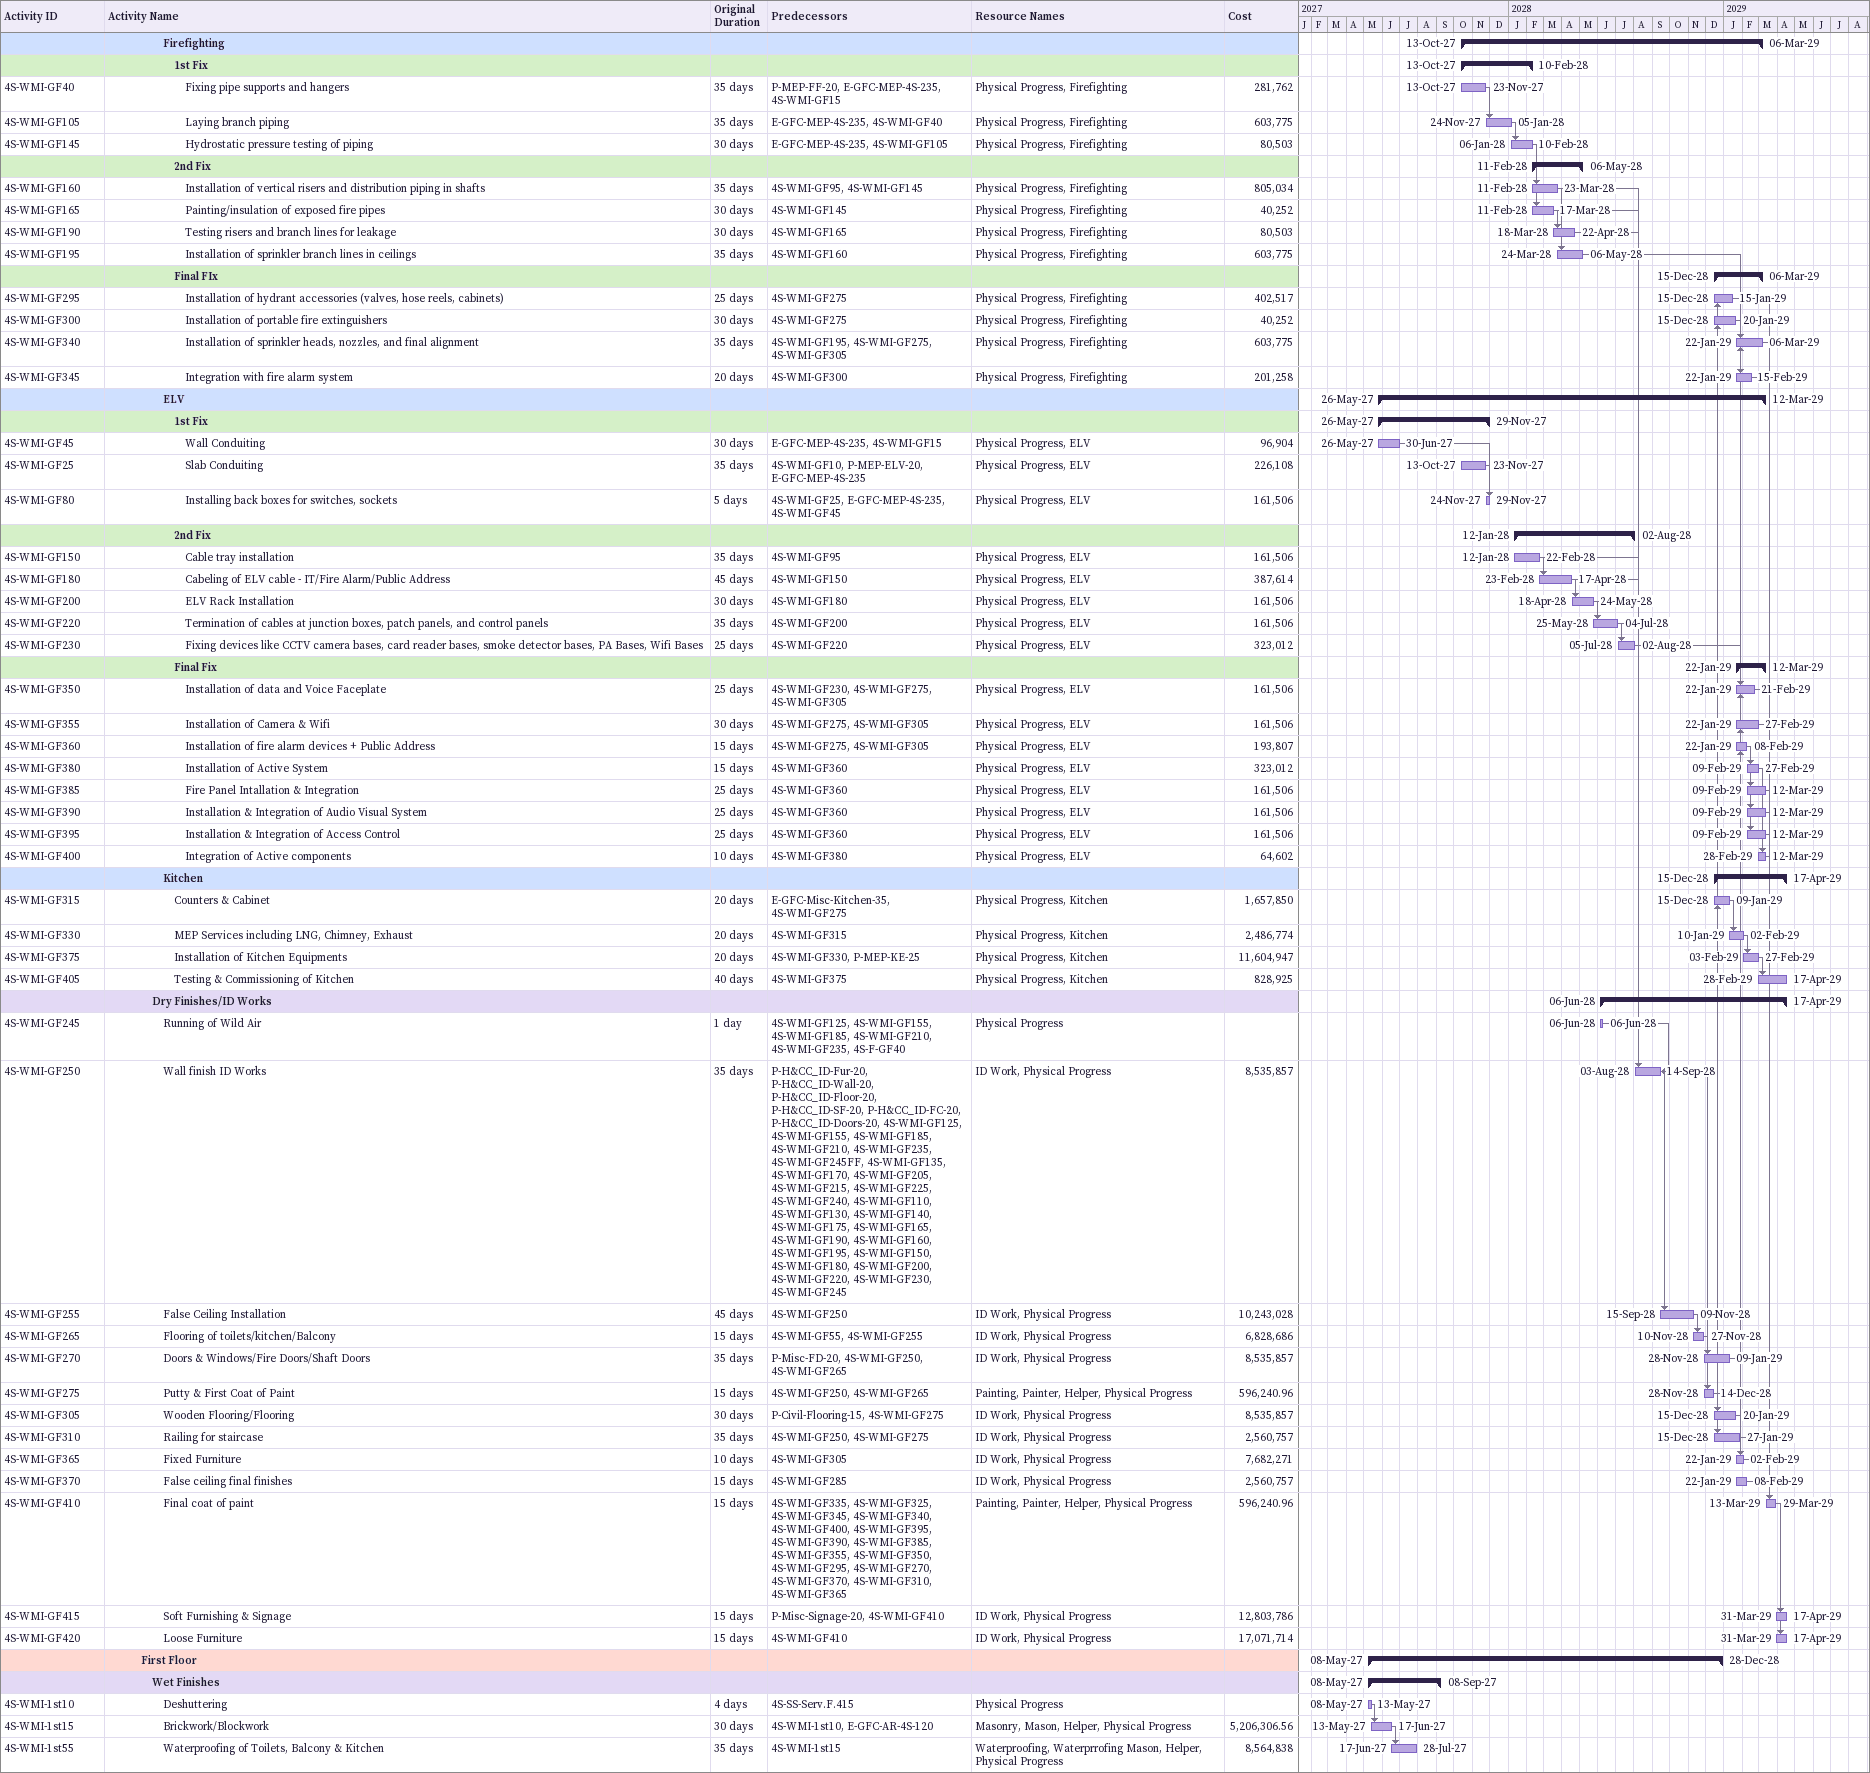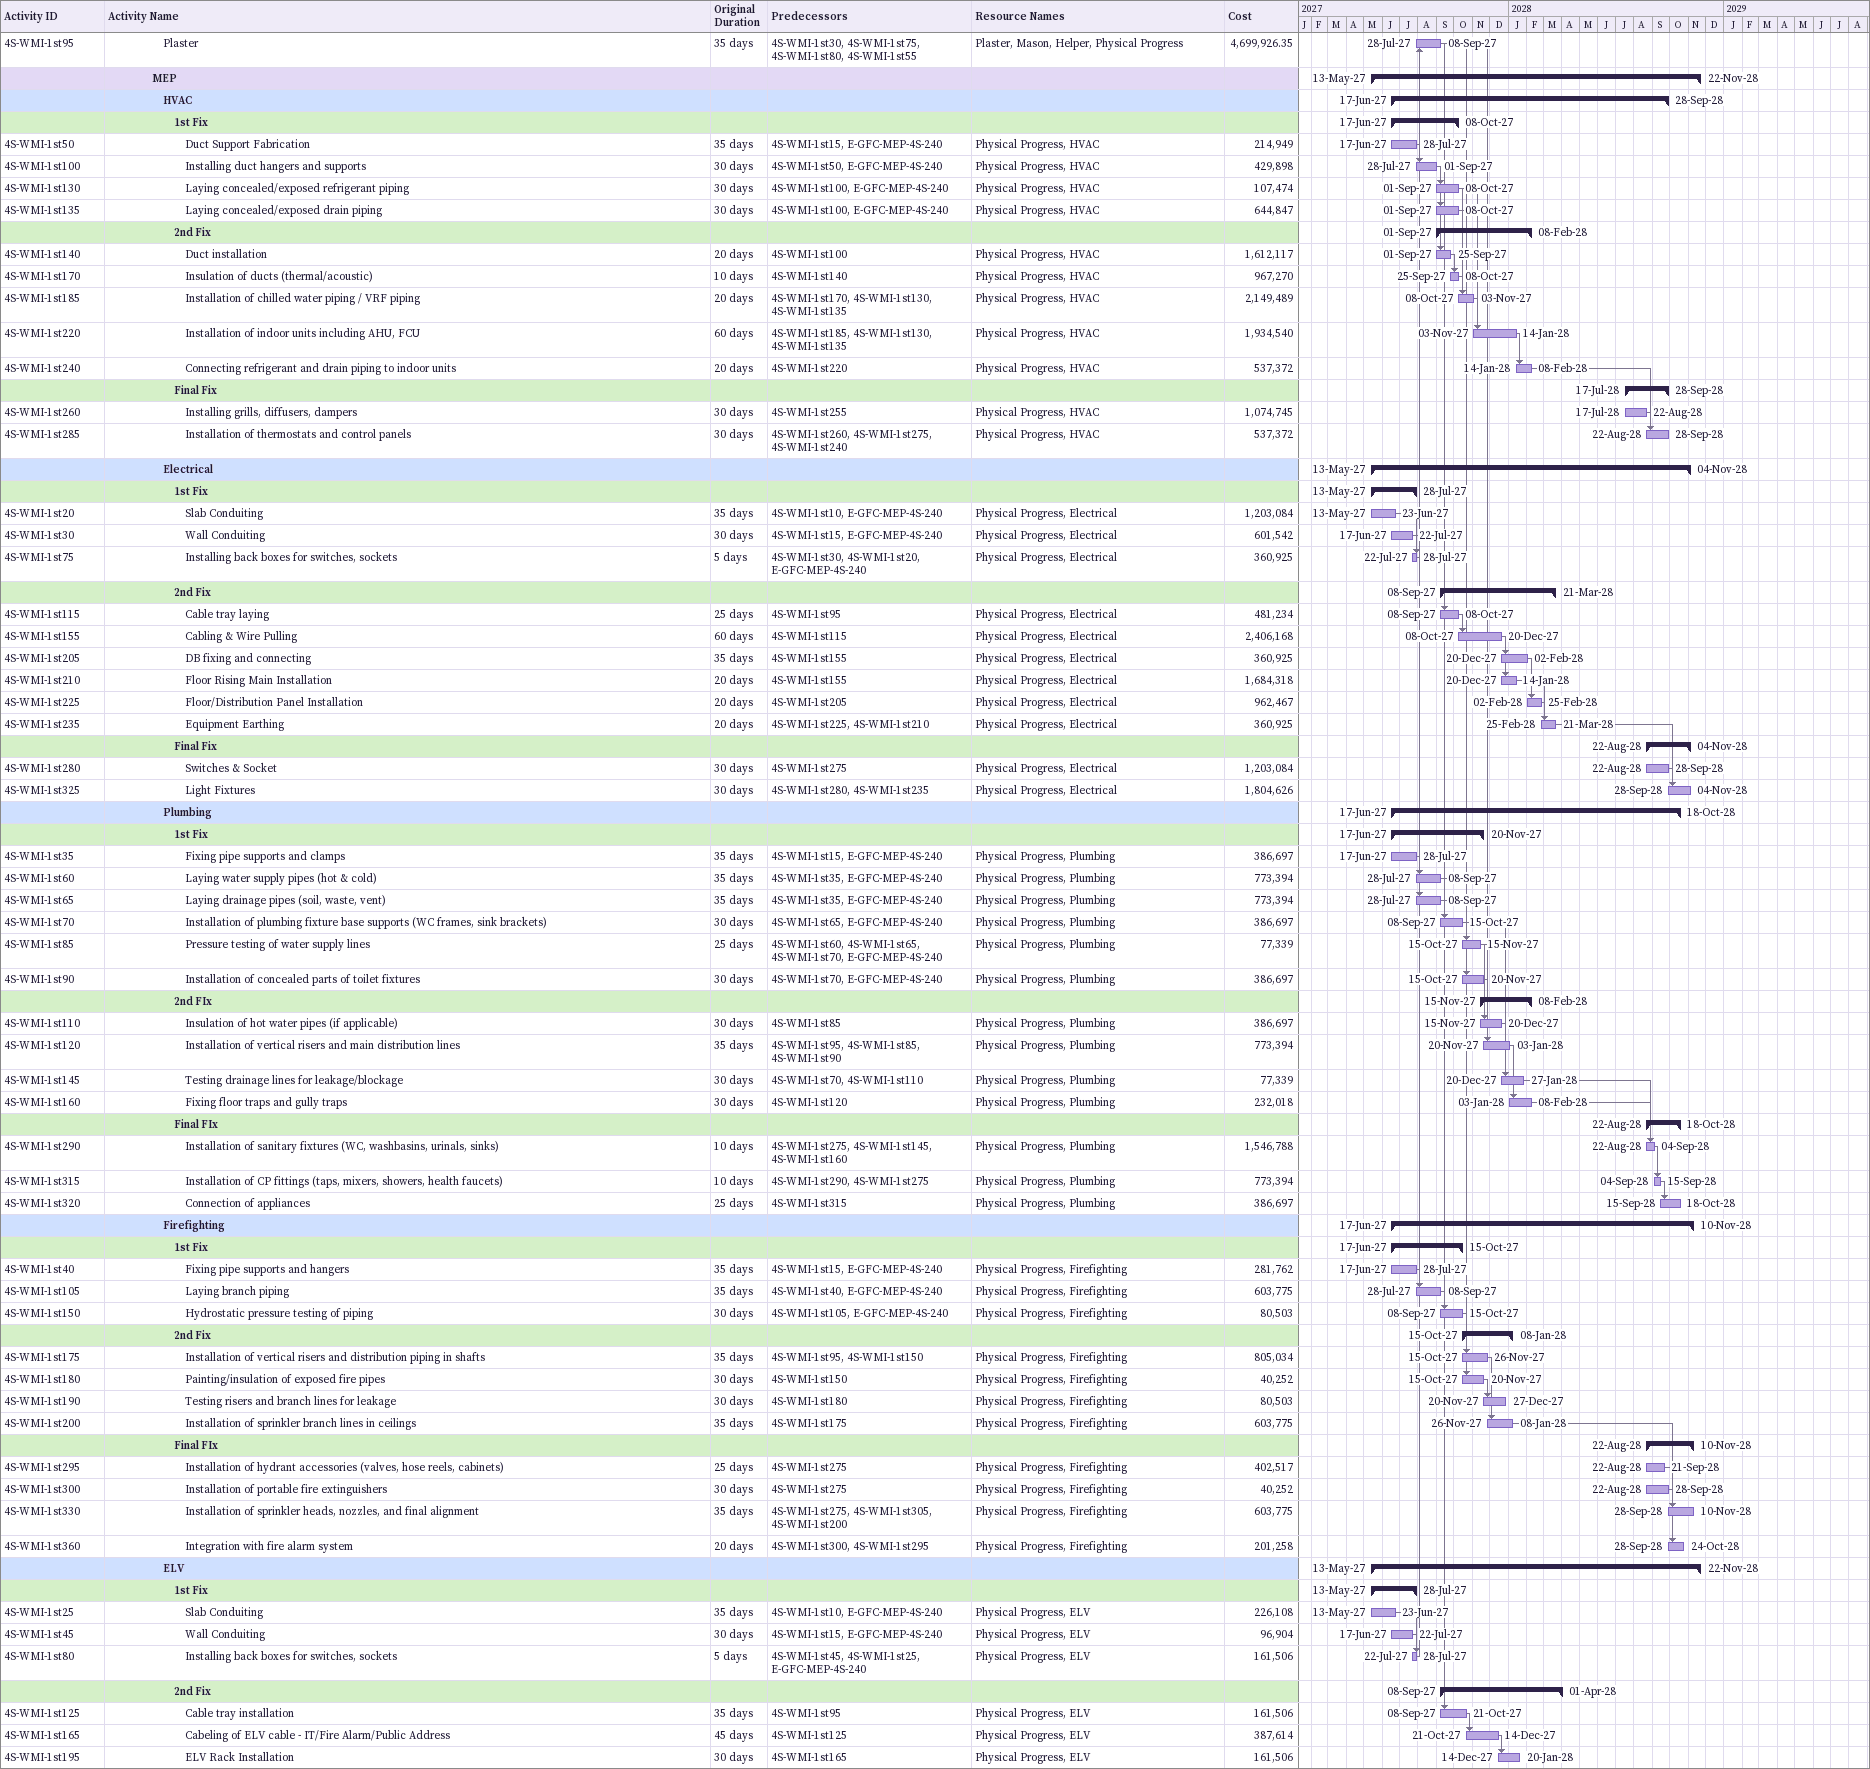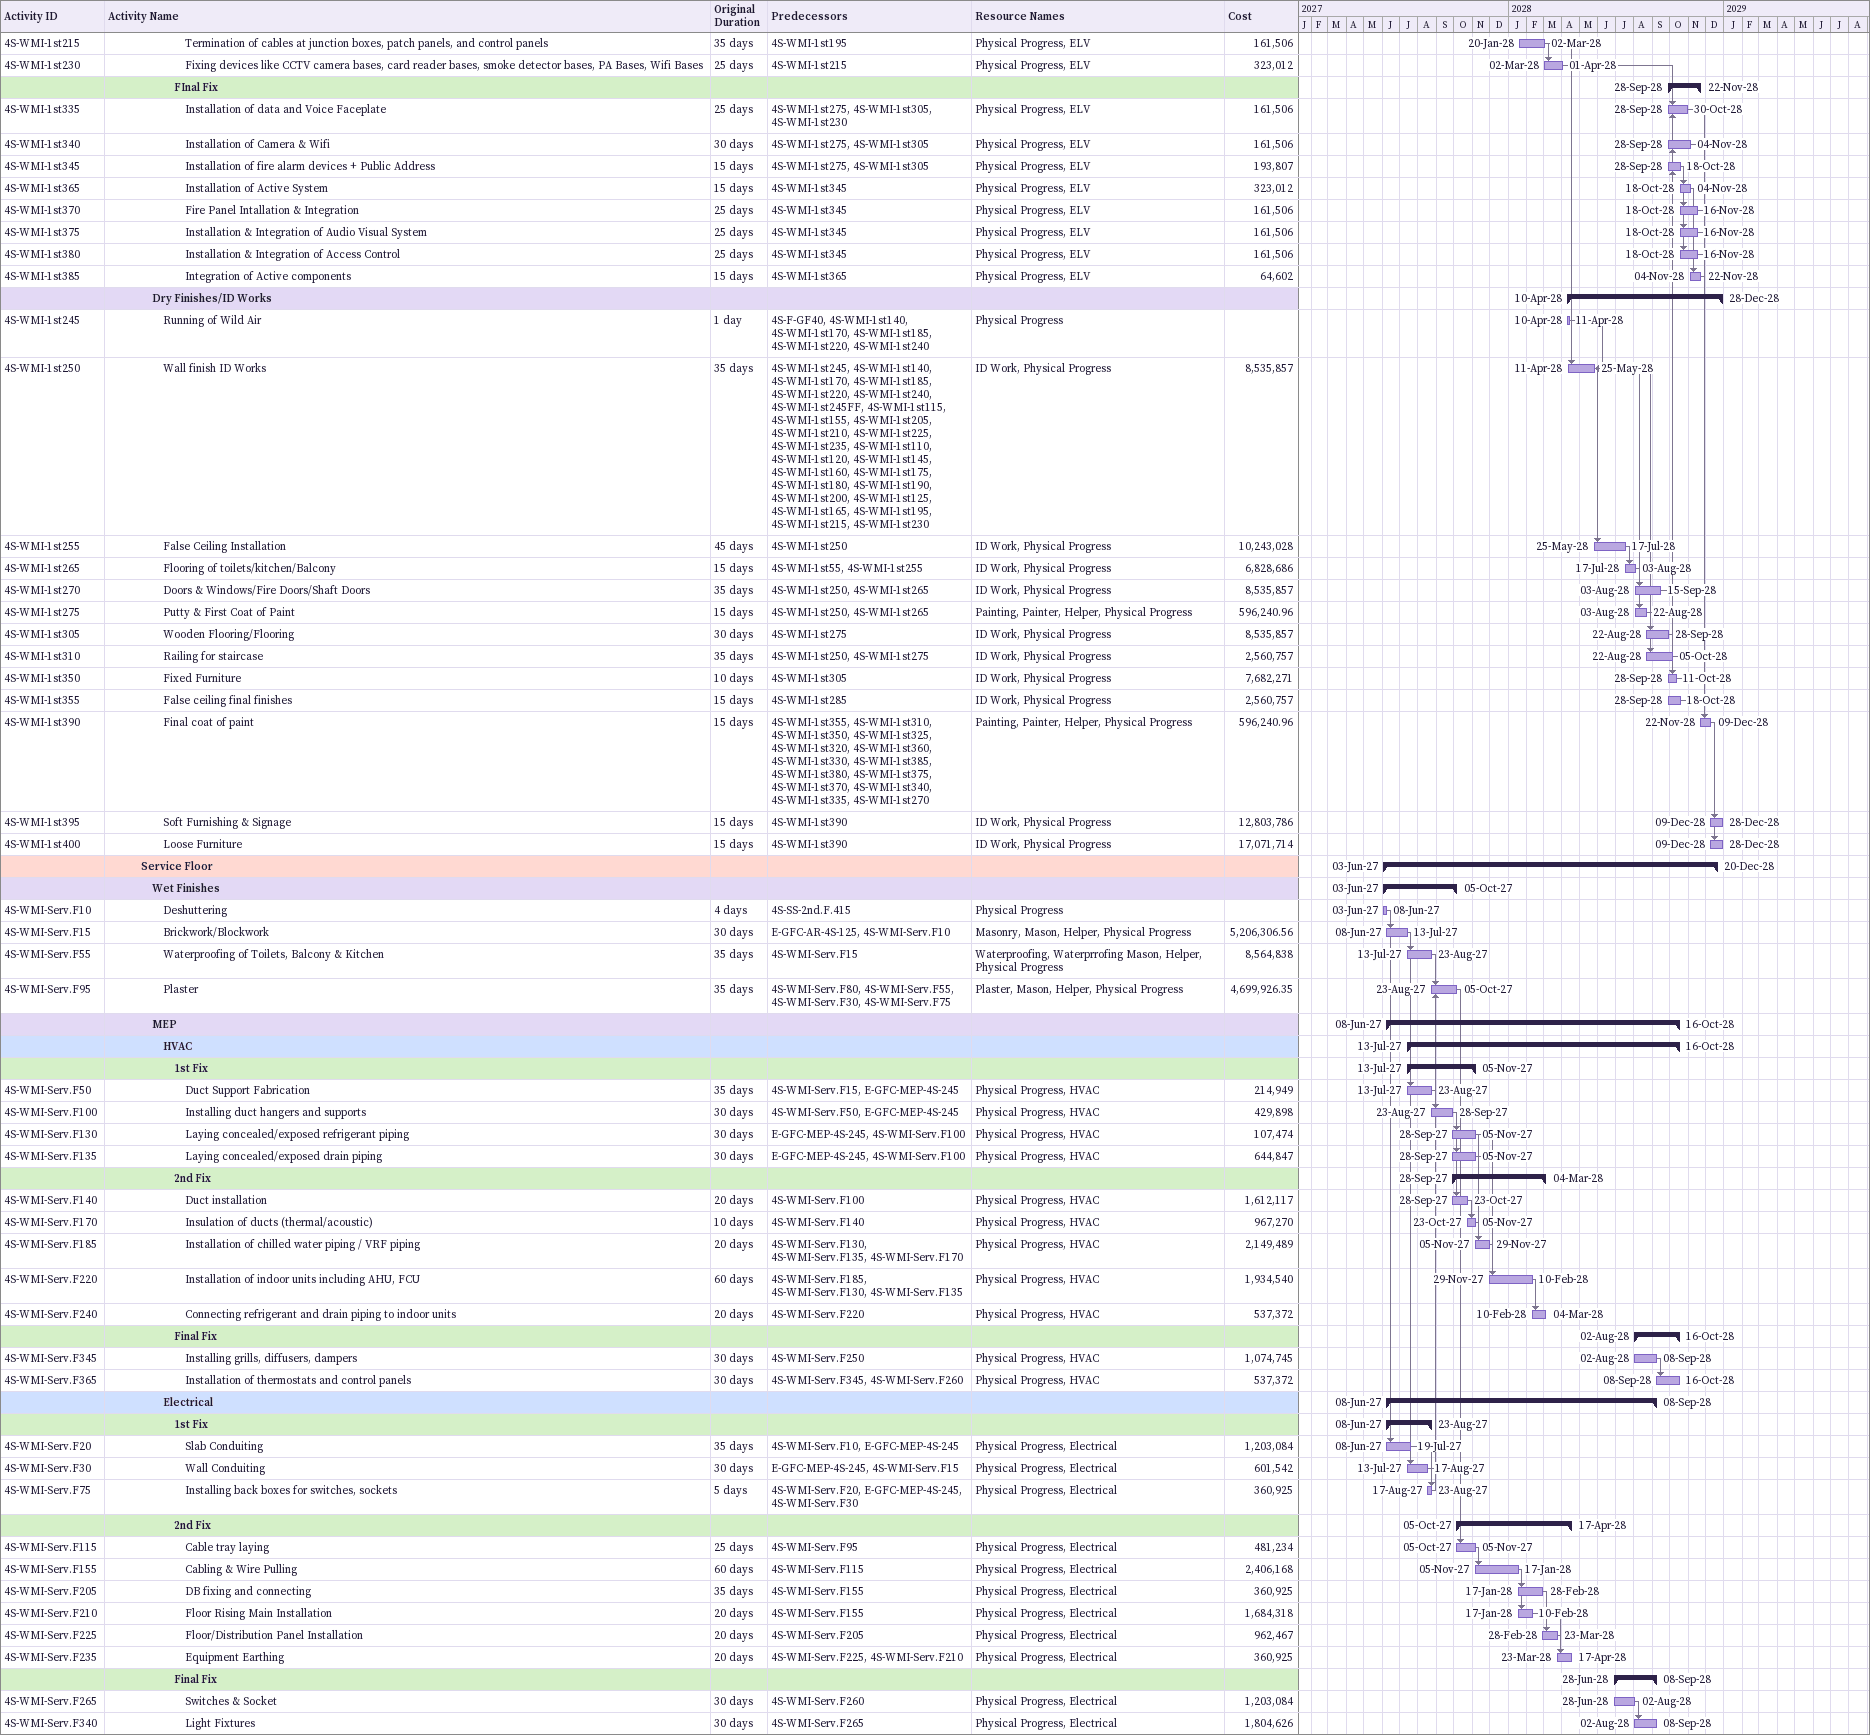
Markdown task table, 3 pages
| ID | Level | Task | Original duration | Start | Finish | Predecessors | Resources | Cost |
|---|---|---|---|---|---|---|---|---|
|  | 6 | **Firefighting** |  | 2027-10-13 | 2029-03-06 |  |  |  |
|  | 7 | **1st Fix** |  | 2027-10-13 | 2028-02-10 |  |  |  |
| 4S-WMI-GF40 | 8 | Fixing pipe supports and hangers | 35d | 2027-10-13 | 2027-11-23 | P-MEP-FF-20, E-GFC-MEP-4S-235, 4S-WMI-GF15 | Physical Progress, Firefighting | 281762 |
| 4S-WMI-GF105 | 8 | Laying branch piping | 35d | 2027-11-24 | 2028-01-05 | E-GFC-MEP-4S-235, 4S-WMI-GF40 | Physical Progress, Firefighting | 603775 |
| 4S-WMI-GF145 | 8 | Hydrostatic pressure testing of piping | 30d | 2028-01-06 | 2028-02-10 | E-GFC-MEP-4S-235, 4S-WMI-GF105 | Physical Progress, Firefighting | 80503 |
|  | 7 | **2nd Fix** |  | 2028-02-11 | 2028-05-06 |  |  |  |
| 4S-WMI-GF160 | 8 | Installation of vertical risers and distribution piping in shafts | 35d | 2028-02-11 | 2028-03-23 | 4S-WMI-GF95, 4S-WMI-GF145 | Physical Progress, Firefighting | 805034 |
| 4S-WMI-GF165 | 8 | Painting/insulation of exposed fire pipes | 30d | 2028-02-11 | 2028-03-17 | 4S-WMI-GF145 | Physical Progress, Firefighting | 40252 |
| 4S-WMI-GF190 | 8 | Testing risers and branch lines for leakage | 30d | 2028-03-18 | 2028-04-22 | 4S-WMI-GF165 | Physical Progress, Firefighting | 80503 |
| 4S-WMI-GF195 | 8 | Installation of sprinkler branch lines in ceilings | 35d | 2028-03-24 | 2028-05-06 | 4S-WMI-GF160 | Physical Progress, Firefighting | 603775 |
|  | 7 | **Final FIx** |  | 2028-12-15 | 2029-03-06 |  |  |  |
| 4S-WMI-GF295 | 8 | Installation of hydrant accessories (valves, hose reels, cabinets) | 25d | 2028-12-15 | 2029-01-15 | 4S-WMI-GF275 | Physical Progress, Firefighting | 402517 |
| 4S-WMI-GF300 | 8 | Installation of portable fire extinguishers | 30d | 2028-12-15 | 2029-01-20 | 4S-WMI-GF275 | Physical Progress, Firefighting | 40252 |
| 4S-WMI-GF340 | 8 | Installation of sprinkler heads, nozzles, and final alignment | 35d | 2029-01-22 | 2029-03-06 | 4S-WMI-GF195, 4S-WMI-GF275, 4S-WMI-GF305 | Physical Progress, Firefighting | 603775 |
| 4S-WMI-GF345 | 8 | Integration with fire alarm system | 20d | 2029-01-22 | 2029-02-15 | 4S-WMI-GF300 | Physical Progress, Firefighting | 201258 |
|  | 6 | **ELV** |  | 2027-05-26 | 2029-03-12 |  |  |  |
|  | 7 | **1st Fix** |  | 2027-05-26 | 2027-11-29 |  |  |  |
| 4S-WMI-GF45 | 8 | Wall Conduiting | 30d | 2027-05-26 | 2027-06-30 | E-GFC-MEP-4S-235, 4S-WMI-GF15 | Physical Progress, ELV | 96904 |
| 4S-WMI-GF25 | 8 | Slab Conduiting | 35d | 2027-10-13 | 2027-11-23 | 4S-WMI-GF10, P-MEP-ELV-20, E-GFC-MEP-4S-235 | Physical Progress, ELV | 226108 |
| 4S-WMI-GF80 | 8 | Installing back boxes for switches, sockets | 5d | 2027-11-24 | 2027-11-29 | 4S-WMI-GF25, E-GFC-MEP-4S-235, 4S-WMI-GF45 | Physical Progress, ELV | 161506 |
|  | 7 | **2nd Fix** |  | 2028-01-12 | 2028-08-02 |  |  |  |
| 4S-WMI-GF150 | 8 | Cable tray installation | 35d | 2028-01-12 | 2028-02-22 | 4S-WMI-GF95 | Physical Progress, ELV | 161506 |
| 4S-WMI-GF180 | 8 | Cabeling of ELV cable - IT/Fire Alarm/Public Address | 45d | 2028-02-23 | 2028-04-17 | 4S-WMI-GF150 | Physical Progress, ELV | 387614 |
| 4S-WMI-GF200 | 8 | ELV Rack Installation | 30d | 2028-04-18 | 2028-05-24 | 4S-WMI-GF180 | Physical Progress, ELV | 161506 |
| 4S-WMI-GF220 | 8 | Termination of cables at junction boxes, patch panels, and control panels | 35d | 2028-05-25 | 2028-07-04 | 4S-WMI-GF200 | Physical Progress, ELV | 161506 |
| 4S-WMI-GF230 | 8 | Fixing devices like CCTV camera bases, card reader bases, smoke detector bases, PA Bases, Wifi Bases | 25d | 2028-07-05 | 2028-08-02 | 4S-WMI-GF220 | Physical Progress, ELV | 323012 |
|  | 7 | **Final Fix** |  | 2029-01-22 | 2029-03-12 |  |  |  |
| 4S-WMI-GF350 | 8 | Installation of data and Voice Faceplate | 25d | 2029-01-22 | 2029-02-21 | 4S-WMI-GF230, 4S-WMI-GF275, 4S-WMI-GF305 | Physical Progress, ELV | 161506 |
| 4S-WMI-GF355 | 8 | Installation of Camera & Wifi | 30d | 2029-01-22 | 2029-02-27 | 4S-WMI-GF275, 4S-WMI-GF305 | Physical Progress, ELV | 161506 |
| 4S-WMI-GF360 | 8 | Installation of fire alarm devices + Public Address | 15d | 2029-01-22 | 2029-02-08 | 4S-WMI-GF275, 4S-WMI-GF305 | Physical Progress, ELV | 193807 |
| 4S-WMI-GF380 | 8 | Installation of Active System | 15d | 2029-02-09 | 2029-02-27 | 4S-WMI-GF360 | Physical Progress, ELV | 323012 |
| 4S-WMI-GF385 | 8 | Fire Panel Intallation & Integration | 25d | 2029-02-09 | 2029-03-12 | 4S-WMI-GF360 | Physical Progress, ELV | 161506 |
| 4S-WMI-GF390 | 8 | Installation & Integration of Audio Visual System | 25d | 2029-02-09 | 2029-03-12 | 4S-WMI-GF360 | Physical Progress, ELV | 161506 |
| 4S-WMI-GF395 | 8 | Installation & Integration of Access Control | 25d | 2029-02-09 | 2029-03-12 | 4S-WMI-GF360 | Physical Progress, ELV | 161506 |
| 4S-WMI-GF400 | 8 | Integration of Active components | 10d | 2029-02-28 | 2029-03-12 | 4S-WMI-GF380 | Physical Progress, ELV | 64602 |
|  | 6 | **Kitchen** |  | 2028-12-15 | 2029-04-17 |  |  |  |
| 4S-WMI-GF315 | 7 | Counters & Cabinet | 20d | 2028-12-15 | 2029-01-09 | E-GFC-Misc-Kitchen-35, 4S-WMI-GF275 | Physical Progress, Kitchen | 1657850 |
| 4S-WMI-GF330 | 7 | MEP Services including LNG, Chimney, Exhaust | 20d | 2029-01-10 | 2029-02-02 | 4S-WMI-GF315 | Physical Progress, Kitchen | 2486774 |
| 4S-WMI-GF375 | 7 | Installation of Kitchen Equipments | 20d | 2029-02-03 | 2029-02-27 | 4S-WMI-GF330, P-MEP-KE-25 | Physical Progress, Kitchen | 11604947 |
| 4S-WMI-GF405 | 7 | Testing & Commissioning of Kitchen | 40d | 2029-02-28 | 2029-04-17 | 4S-WMI-GF375 | Physical Progress, Kitchen | 828925 |
|  | 5 | **Dry Finishes/ID Works** |  | 2028-06-06 | 2029-04-17 |  |  |  |
| 4S-WMI-GF245 | 6 | Running of Wild Air | 1d | 2028-06-06 | 2028-06-06 | 4S-WMI-GF125, 4S-WMI-GF155, 4S-WMI-GF185, 4S-WMI-GF210, 4S-WMI-GF235, 4S-F-GF40 | Physical Progress |  |
| 4S-WMI-GF250 | 6 | Wall finish ID Works | 35d | 2028-08-03 | 2028-09-14 | P-H&CC_ID-Fur-20, P-H&CC_ID-Wall-20, P-H&CC_ID-Floor-20, P-H&CC_ID-SF-20, P-H&CC_ID-FC-20, P-H&CC_ID-Doors-20, 4S-WMI-GF125, 4S-WMI-GF155, 4S-WMI-GF185, 4S-WMI-GF210, 4S-WMI-GF235, 4S-WMI-GF245FF, 4S-WMI-GF135, 4S-WMI-GF170, 4S-WMI-GF205, 4S-WMI-GF215, 4S-WMI-GF225, 4S-WMI-GF240, 4S-WMI-GF110, 4S-WMI-GF130, 4S-WMI-GF140, 4S-WMI-GF175, 4S-WMI-GF165, 4S-WMI-GF190, 4S-WMI-GF160, 4S-WMI-GF195, 4S-WMI-GF150, 4S-WMI-GF180, 4S-WMI-GF200, 4S-WMI-GF220, 4S-WMI-GF230, 4S-WMI-GF245 | ID Work, Physical Progress | 8535857 |
| 4S-WMI-GF255 | 6 | False Ceiling Installation | 45d | 2028-09-15 | 2028-11-09 | 4S-WMI-GF250 | ID Work, Physical Progress | 10243028 |
| 4S-WMI-GF265 | 6 | Flooring of toilets/kitchen/Balcony | 15d | 2028-11-10 | 2028-11-27 | 4S-WMI-GF55, 4S-WMI-GF255 | ID Work, Physical Progress | 6828686 |
| 4S-WMI-GF270 | 6 | Doors & Windows/Fire Doors/Shaft Doors | 35d | 2028-11-28 | 2029-01-09 | P-Misc-FD-20, 4S-WMI-GF250, 4S-WMI-GF265 | ID Work, Physical Progress | 8535857 |
| 4S-WMI-GF275 | 6 | Putty & First Coat of Paint | 15d | 2028-11-28 | 2028-12-14 | 4S-WMI-GF250, 4S-WMI-GF265 | Painting, Painter, Helper, Physical Progress | 596240.96 |
| 4S-WMI-GF305 | 6 | Wooden Flooring/Flooring | 30d | 2028-12-15 | 2029-01-20 | P-Civil-Flooring-15, 4S-WMI-GF275 | ID Work, Physical Progress | 8535857 |
| 4S-WMI-GF310 | 6 | Railing for staircase | 35d | 2028-12-15 | 2029-01-27 | 4S-WMI-GF250, 4S-WMI-GF275 | ID Work, Physical Progress | 2560757 |
| 4S-WMI-GF365 | 6 | Fixed Furniture | 10d | 2029-01-22 | 2029-02-02 | 4S-WMI-GF305 | ID Work, Physical Progress | 7682271 |
| 4S-WMI-GF370 | 6 | False ceiling final finishes | 15d | 2029-01-22 | 2029-02-08 | 4S-WMI-GF285 | ID Work, Physical Progress | 2560757 |
| 4S-WMI-GF410 | 6 | Final coat of paint | 15d | 2029-03-13 | 2029-03-29 | 4S-WMI-GF335, 4S-WMI-GF325, 4S-WMI-GF345, 4S-WMI-GF340, 4S-WMI-GF400, 4S-WMI-GF395, 4S-WMI-GF390, 4S-WMI-GF385, 4S-WMI-GF355, 4S-WMI-GF350, 4S-WMI-GF295, 4S-WMI-GF270, 4S-WMI-GF370, 4S-WMI-GF310, 4S-WMI-GF365 | Painting, Painter, Helper, Physical Progress | 596240.96 |
| 4S-WMI-GF415 | 6 | Soft Furnishing & Signage | 15d | 2029-03-31 | 2029-04-17 | P-Misc-Signage-20, 4S-WMI-GF410 | ID Work, Physical Progress | 12803786 |
| 4S-WMI-GF420 | 6 | Loose Furniture | 15d | 2029-03-31 | 2029-04-17 | 4S-WMI-GF410 | ID Work, Physical Progress | 17071714 |
|  | 4 | **First Floor** |  | 2027-05-08 | 2028-12-28 |  |  |  |
|  | 5 | **Wet Finishes** |  | 2027-05-08 | 2027-09-08 |  |  |  |
| 4S-WMI-1st10 | 6 | Deshuttering | 4d | 2027-05-08 | 2027-05-13 | 4S-SS-Serv.F.415 | Physical Progress |  |
| 4S-WMI-1st15 | 6 | Brickwork/Blockwork | 30d | 2027-05-13 | 2027-06-17 | 4S-WMI-1st10, E-GFC-AR-4S-120 | Masonry, Mason, Helper, Physical Progress | 5206306.56 |
| 4S-WMI-1st55 | 6 | Waterproofing of Toilets, Balcony & Kitchen | 35d | 2027-06-17 | 2027-07-28 | 4S-WMI-1st15 | Waterproofing, Waterprrofing Mason, Helper, Physical Progress | 8564838 |
| 4S-WMI-1st95 | 6 | Plaster | 35d | 2027-07-28 | 2027-09-08 | 4S-WMI-1st30, 4S-WMI-1st75, 4S-WMI-1st80, 4S-WMI-1st55 | Plaster, Mason, Helper, Physical Progress | 4699926.35 |
|  | 5 | **MEP** |  | 2027-05-13 | 2028-11-22 |  |  |  |
|  | 6 | **HVAC** |  | 2027-06-17 | 2028-09-28 |  |  |  |
|  | 7 | **1st Fix** |  | 2027-06-17 | 2027-10-08 |  |  |  |
| 4S-WMI-1st50 | 8 | Duct Support Fabrication | 35d | 2027-06-17 | 2027-07-28 | 4S-WMI-1st15, E-GFC-MEP-4S-240 | Physical Progress, HVAC | 214949 |
| 4S-WMI-1st100 | 8 | Installing duct hangers and supports | 30d | 2027-07-28 | 2027-09-01 | 4S-WMI-1st50, E-GFC-MEP-4S-240 | Physical Progress, HVAC | 429898 |
| 4S-WMI-1st130 | 8 | Laying concealed/exposed refrigerant piping | 30d | 2027-09-01 | 2027-10-08 | 4S-WMI-1st100, E-GFC-MEP-4S-240 | Physical Progress, HVAC | 107474 |
| 4S-WMI-1st135 | 8 | Laying concealed/exposed drain piping | 30d | 2027-09-01 | 2027-10-08 | 4S-WMI-1st100, E-GFC-MEP-4S-240 | Physical Progress, HVAC | 644847 |
|  | 7 | **2nd Fix** |  | 2027-09-01 | 2028-02-08 |  |  |  |
| 4S-WMI-1st140 | 8 | Duct installation | 20d | 2027-09-01 | 2027-09-25 | 4S-WMI-1st100 | Physical Progress, HVAC | 1612117 |
| 4S-WMI-1st170 | 8 | Insulation of ducts (thermal/acoustic) | 10d | 2027-09-25 | 2027-10-08 | 4S-WMI-1st140 | Physical Progress, HVAC | 967270 |
| 4S-WMI-1st185 | 8 | Installation of chilled water piping / VRF piping | 20d | 2027-10-08 | 2027-11-03 | 4S-WMI-1st170, 4S-WMI-1st130, 4S-WMI-1st135 | Physical Progress, HVAC | 2149489 |
| 4S-WMI-1st220 | 8 | Installation of indoor units including AHU, FCU | 60d | 2027-11-03 | 2028-01-14 | 4S-WMI-1st185, 4S-WMI-1st130, 4S-WMI-1st135 | Physical Progress, HVAC | 1934540 |
| 4S-WMI-1st240 | 8 | Connecting refrigerant and drain piping to indoor units | 20d | 2028-01-14 | 2028-02-08 | 4S-WMI-1st220 | Physical Progress, HVAC | 537372 |
|  | 7 | **Final Fix** |  | 2028-07-17 | 2028-09-28 |  |  |  |
| 4S-WMI-1st260 | 8 | Installing grills, diffusers, dampers | 30d | 2028-07-17 | 2028-08-22 | 4S-WMI-1st255 | Physical Progress, HVAC | 1074745 |
| 4S-WMI-1st285 | 8 | Installation of thermostats and control panels | 30d | 2028-08-22 | 2028-09-28 | 4S-WMI-1st260, 4S-WMI-1st275, 4S-WMI-1st240 | Physical Progress, HVAC | 537372 |
|  | 6 | **Electrical** |  | 2027-05-13 | 2028-11-04 |  |  |  |
|  | 7 | **1st Fix** |  | 2027-05-13 | 2027-07-28 |  |  |  |
| 4S-WMI-1st20 | 8 | Slab Conduiting | 35d | 2027-05-13 | 2027-06-23 | 4S-WMI-1st10, E-GFC-MEP-4S-240 | Physical Progress, Electrical | 1203084 |
| 4S-WMI-1st30 | 8 | Wall Conduiting | 30d | 2027-06-17 | 2027-07-22 | 4S-WMI-1st15, E-GFC-MEP-4S-240 | Physical Progress, Electrical | 601542 |
| 4S-WMI-1st75 | 8 | Installing back boxes for switches, sockets | 5d | 2027-07-22 | 2027-07-28 | 4S-WMI-1st30, 4S-WMI-1st20, E-GFC-MEP-4S-240 | Physical Progress, Electrical | 360925 |
|  | 7 | **2nd Fix** |  | 2027-09-08 | 2028-03-21 |  |  |  |
| 4S-WMI-1st115 | 8 | Cable tray laying | 25d | 2027-09-08 | 2027-10-08 | 4S-WMI-1st95 | Physical Progress, Electrical | 481234 |
| 4S-WMI-1st155 | 8 | Cabling & Wire Pulling | 60d | 2027-10-08 | 2027-12-20 | 4S-WMI-1st115 | Physical Progress, Electrical | 2406168 |
| 4S-WMI-1st205 | 8 | DB fixing and connecting | 35d | 2027-12-20 | 2028-02-02 | 4S-WMI-1st155 | Physical Progress, Electrical | 360925 |
| 4S-WMI-1st210 | 8 | Floor Rising Main Installation | 20d | 2027-12-20 | 2028-01-14 | 4S-WMI-1st155 | Physical Progress, Electrical | 1684318 |
| 4S-WMI-1st225 | 8 | Floor/Distribution Panel Installation | 20d | 2028-02-02 | 2028-02-25 | 4S-WMI-1st205 | Physical Progress, Electrical | 962467 |
| 4S-WMI-1st235 | 8 | Equipment Earthing | 20d | 2028-02-25 | 2028-03-21 | 4S-WMI-1st225, 4S-WMI-1st210 | Physical Progress, Electrical | 360925 |
|  | 7 | **Final Fix** |  | 2028-08-22 | 2028-11-04 |  |  |  |
| 4S-WMI-1st280 | 8 | Switches & Socket | 30d | 2028-08-22 | 2028-09-28 | 4S-WMI-1st275 | Physical Progress, Electrical | 1203084 |
| 4S-WMI-1st325 | 8 | Light Fixtures | 30d | 2028-09-28 | 2028-11-04 | 4S-WMI-1st280, 4S-WMI-1st235 | Physical Progress, Electrical | 1804626 |
|  | 6 | **Plumbing** |  | 2027-06-17 | 2028-10-18 |  |  |  |
|  | 7 | **1st Fix** |  | 2027-06-17 | 2027-11-20 |  |  |  |
| 4S-WMI-1st35 | 8 | Fixing pipe supports and clamps | 35d | 2027-06-17 | 2027-07-28 | 4S-WMI-1st15, E-GFC-MEP-4S-240 | Physical Progress, Plumbing | 386697 |
| 4S-WMI-1st60 | 8 | Laying water supply pipes (hot & cold) | 35d | 2027-07-28 | 2027-09-08 | 4S-WMI-1st35, E-GFC-MEP-4S-240 | Physical Progress, Plumbing | 773394 |
| 4S-WMI-1st65 | 8 | Laying drainage pipes (soil, waste, vent) | 35d | 2027-07-28 | 2027-09-08 | 4S-WMI-1st35, E-GFC-MEP-4S-240 | Physical Progress, Plumbing | 773394 |
| 4S-WMI-1st70 | 8 | Installation of plumbing fixture base supports (WC frames, sink brackets) | 30d | 2027-09-08 | 2027-10-15 | 4S-WMI-1st65, E-GFC-MEP-4S-240 | Physical Progress, Plumbing | 386697 |
| 4S-WMI-1st85 | 8 | Pressure testing of water supply lines | 25d | 2027-10-15 | 2027-11-15 | 4S-WMI-1st60, 4S-WMI-1st65, 4S-WMI-1st70, E-GFC-MEP-4S-240 | Physical Progress, Plumbing | 77339 |
| 4S-WMI-1st90 | 8 | Installation of concealed parts of toilet fixtures | 30d | 2027-10-15 | 2027-11-20 | 4S-WMI-1st70, E-GFC-MEP-4S-240 | Physical Progress, Plumbing | 386697 |
|  | 7 | **2nd FIx** |  | 2027-11-15 | 2028-02-08 |  |  |  |
| 4S-WMI-1st110 | 8 | Insulation of hot water pipes (if applicable) | 30d | 2027-11-15 | 2027-12-20 | 4S-WMI-1st85 | Physical Progress, Plumbing | 386697 |
| 4S-WMI-1st120 | 8 | Installation of vertical risers and main distribution lines | 35d | 2027-11-20 | 2028-01-03 | 4S-WMI-1st95, 4S-WMI-1st85, 4S-WMI-1st90 | Physical Progress, Plumbing | 773394 |
| 4S-WMI-1st145 | 8 | Testing drainage lines for leakage/blockage | 30d | 2027-12-20 | 2028-01-27 | 4S-WMI-1st70, 4S-WMI-1st110 | Physical Progress, Plumbing | 77339 |
| 4S-WMI-1st160 | 8 | Fixing floor traps and gully traps | 30d | 2028-01-03 | 2028-02-08 | 4S-WMI-1st120 | Physical Progress, Plumbing | 232018 |
|  | 7 | **Final FIx** |  | 2028-08-22 | 2028-10-18 |  |  |  |
| 4S-WMI-1st290 | 8 | Installation of sanitary fixtures (WC, washbasins, urinals, sinks) | 10d | 2028-08-22 | 2028-09-04 | 4S-WMI-1st275, 4S-WMI-1st145, 4S-WMI-1st160 | Physical Progress, Plumbing | 1546788 |
| 4S-WMI-1st315 | 8 | Installation of CP fittings (taps, mixers, showers, health faucets) | 10d | 2028-09-04 | 2028-09-15 | 4S-WMI-1st290, 4S-WMI-1st275 | Physical Progress, Plumbing | 773394 |
| 4S-WMI-1st320 | 8 | Connection of appliances | 25d | 2028-09-15 | 2028-10-18 | 4S-WMI-1st315 | Physical Progress, Plumbing | 386697 |
|  | 6 | **Firefighting** |  | 2027-06-17 | 2028-11-10 |  |  |  |
|  | 7 | **1st Fix** |  | 2027-06-17 | 2027-10-15 |  |  |  |
| 4S-WMI-1st40 | 8 | Fixing pipe supports and hangers | 35d | 2027-06-17 | 2027-07-28 | 4S-WMI-1st15, E-GFC-MEP-4S-240 | Physical Progress, Firefighting | 281762 |
| 4S-WMI-1st105 | 8 | Laying branch piping | 35d | 2027-07-28 | 2027-09-08 | 4S-WMI-1st40, E-GFC-MEP-4S-240 | Physical Progress, Firefighting | 603775 |
| 4S-WMI-1st150 | 8 | Hydrostatic pressure testing of piping | 30d | 2027-09-08 | 2027-10-15 | 4S-WMI-1st105, E-GFC-MEP-4S-240 | Physical Progress, Firefighting | 80503 |
|  | 7 | **2nd Fix** |  | 2027-10-15 | 2028-01-08 |  |  |  |
| 4S-WMI-1st175 | 8 | Installation of vertical risers and distribution piping in shafts | 35d | 2027-10-15 | 2027-11-26 | 4S-WMI-1st95, 4S-WMI-1st150 | Physical Progress, Firefighting | 805034 |
| 4S-WMI-1st180 | 8 | Painting/insulation of exposed fire pipes | 30d | 2027-10-15 | 2027-11-20 | 4S-WMI-1st150 | Physical Progress, Firefighting | 40252 |
| 4S-WMI-1st190 | 8 | Testing risers and branch lines for leakage | 30d | 2027-11-20 | 2027-12-27 | 4S-WMI-1st180 | Physical Progress, Firefighting | 80503 |
| 4S-WMI-1st200 | 8 | Installation of sprinkler branch lines in ceilings | 35d | 2027-11-26 | 2028-01-08 | 4S-WMI-1st175 | Physical Progress, Firefighting | 603775 |
|  | 7 | **Final FIx** |  | 2028-08-22 | 2028-11-10 |  |  |  |
| 4S-WMI-1st295 | 8 | Installation of hydrant accessories (valves, hose reels, cabinets) | 25d | 2028-08-22 | 2028-09-21 | 4S-WMI-1st275 | Physical Progress, Firefighting | 402517 |
| 4S-WMI-1st300 | 8 | Installation of portable fire extinguishers | 30d | 2028-08-22 | 2028-09-28 | 4S-WMI-1st275 | Physical Progress, Firefighting | 40252 |
| 4S-WMI-1st330 | 8 | Installation of sprinkler heads, nozzles, and final alignment | 35d | 2028-09-28 | 2028-11-10 | 4S-WMI-1st275, 4S-WMI-1st305, 4S-WMI-1st200 | Physical Progress, Firefighting | 603775 |
| 4S-WMI-1st360 | 8 | Integration with fire alarm system | 20d | 2028-09-28 | 2028-10-24 | 4S-WMI-1st300, 4S-WMI-1st295 | Physical Progress, Firefighting | 201258 |
|  | 6 | **ELV** |  | 2027-05-13 | 2028-11-22 |  |  |  |
|  | 7 | **1st Fix** |  | 2027-05-13 | 2027-07-28 |  |  |  |
| 4S-WMI-1st25 | 8 | Slab Conduiting | 35d | 2027-05-13 | 2027-06-23 | 4S-WMI-1st10, E-GFC-MEP-4S-240 | Physical Progress, ELV | 226108 |
| 4S-WMI-1st45 | 8 | Wall Conduiting | 30d | 2027-06-17 | 2027-07-22 | 4S-WMI-1st15, E-GFC-MEP-4S-240 | Physical Progress, ELV | 96904 |
| 4S-WMI-1st80 | 8 | Installing back boxes for switches, sockets | 5d | 2027-07-22 | 2027-07-28 | 4S-WMI-1st45, 4S-WMI-1st25, E-GFC-MEP-4S-240 | Physical Progress, ELV | 161506 |
|  | 7 | **2nd Fix** |  | 2027-09-08 | 2028-04-01 |  |  |  |
| 4S-WMI-1st125 | 8 | Cable tray installation | 35d | 2027-09-08 | 2027-10-21 | 4S-WMI-1st95 | Physical Progress, ELV | 161506 |
| 4S-WMI-1st165 | 8 | Cabeling of ELV cable - IT/Fire Alarm/Public Address | 45d | 2027-10-21 | 2027-12-14 | 4S-WMI-1st125 | Physical Progress, ELV | 387614 |
| 4S-WMI-1st195 | 8 | ELV Rack Installation | 30d | 2027-12-14 | 2028-01-20 | 4S-WMI-1st165 | Physical Progress, ELV | 161506 |
| 4S-WMI-1st215 | 8 | Termination of cables at junction boxes, patch panels, and control panels | 35d | 2028-01-20 | 2028-03-02 | 4S-WMI-1st195 | Physical Progress, ELV | 161506 |
| 4S-WMI-1st230 | 8 | Fixing devices like CCTV camera bases, card reader bases, smoke detector bases, PA Bases, Wifi Bases | 25d | 2028-03-02 | 2028-04-01 | 4S-WMI-1st215 | Physical Progress, ELV | 323012 |
|  | 7 | **FInal Fix** |  | 2028-09-28 | 2028-11-22 |  |  |  |
| 4S-WMI-1st335 | 8 | Installation of data and Voice Faceplate | 25d | 2028-09-28 | 2028-10-30 | 4S-WMI-1st275, 4S-WMI-1st305, 4S-WMI-1st230 | Physical Progress, ELV | 161506 |
| 4S-WMI-1st340 | 8 | Installation of Camera & Wifi | 30d | 2028-09-28 | 2028-11-04 | 4S-WMI-1st275, 4S-WMI-1st305 | Physical Progress, ELV | 161506 |
| 4S-WMI-1st345 | 8 | Installation of fire alarm devices + Public Address | 15d | 2028-09-28 | 2028-10-18 | 4S-WMI-1st275, 4S-WMI-1st305 | Physical Progress, ELV | 193807 |
| 4S-WMI-1st365 | 8 | Installation of Active System | 15d | 2028-10-18 | 2028-11-04 | 4S-WMI-1st345 | Physical Progress, ELV | 323012 |
| 4S-WMI-1st370 | 8 | Fire Panel Intallation & Integration | 25d | 2028-10-18 | 2028-11-16 | 4S-WMI-1st345 | Physical Progress, ELV | 161506 |
| 4S-WMI-1st375 | 8 | Installation & Integration of Audio Visual System | 25d | 2028-10-18 | 2028-11-16 | 4S-WMI-1st345 | Physical Progress, ELV | 161506 |
| 4S-WMI-1st380 | 8 | Installation & Integration of Access Control | 25d | 2028-10-18 | 2028-11-16 | 4S-WMI-1st345 | Physical Progress, ELV | 161506 |
| 4S-WMI-1st385 | 8 | Integration of Active components | 15d | 2028-11-04 | 2028-11-22 | 4S-WMI-1st365 | Physical Progress, ELV | 64602 |
|  | 5 | **Dry Finishes/ID Works** |  | 2028-04-10 | 2028-12-28 |  |  |  |
| 4S-WMI-1st245 | 6 | Running of Wild Air | 1d | 2028-04-10 | 2028-04-11 | 4S-F-GF40, 4S-WMI-1st140, 4S-WMI-1st170, 4S-WMI-1st185, 4S-WMI-1st220, 4S-WMI-1st240 | Physical Progress |  |
| 4S-WMI-1st250 | 6 | Wall finish ID Works | 35d | 2028-04-11 | 2028-05-25 | 4S-WMI-1st245, 4S-WMI-1st140, 4S-WMI-1st170, 4S-WMI-1st185, 4S-WMI-1st220, 4S-WMI-1st240, 4S-WMI-1st245FF, 4S-WMI-1st115, 4S-WMI-1st155, 4S-WMI-1st205, 4S-WMI-1st210, 4S-WMI-1st225, 4S-WMI-1st235, 4S-WMI-1st110, 4S-WMI-1st120, 4S-WMI-1st145, 4S-WMI-1st160, 4S-WMI-1st175, 4S-WMI-1st180, 4S-WMI-1st190, 4S-WMI-1st200, 4S-WMI-1st125, 4S-WMI-1st165, 4S-WMI-1st195, 4S-WMI-1st215, 4S-WMI-1st230 | ID Work, Physical Progress | 8535857 |
| 4S-WMI-1st255 | 6 | False Ceiling Installation | 45d | 2028-05-25 | 2028-07-17 | 4S-WMI-1st250 | ID Work, Physical Progress | 10243028 |
| 4S-WMI-1st265 | 6 | Flooring of toilets/kitchen/Balcony | 15d | 2028-07-17 | 2028-08-03 | 4S-WMI-1st55, 4S-WMI-1st255 | ID Work, Physical Progress | 6828686 |
| 4S-WMI-1st270 | 6 | Doors & Windows/Fire Doors/Shaft Doors | 35d | 2028-08-03 | 2028-09-15 | 4S-WMI-1st250, 4S-WMI-1st265 | ID Work, Physical Progress | 8535857 |
| 4S-WMI-1st275 | 6 | Putty & First Coat of Paint | 15d | 2028-08-03 | 2028-08-22 | 4S-WMI-1st250, 4S-WMI-1st265 | Painting, Painter, Helper, Physical Progress | 596240.96 |
| 4S-WMI-1st305 | 6 | Wooden Flooring/Flooring | 30d | 2028-08-22 | 2028-09-28 | 4S-WMI-1st275 | ID Work, Physical Progress | 8535857 |
| 4S-WMI-1st310 | 6 | Railing for staircase | 35d | 2028-08-22 | 2028-10-05 | 4S-WMI-1st250, 4S-WMI-1st275 | ID Work, Physical Progress | 2560757 |
| 4S-WMI-1st350 | 6 | Fixed Furniture | 10d | 2028-09-28 | 2028-10-11 | 4S-WMI-1st305 | ID Work, Physical Progress | 7682271 |
| 4S-WMI-1st355 | 6 | False ceiling final finishes | 15d | 2028-09-28 | 2028-10-18 | 4S-WMI-1st285 | ID Work, Physical Progress | 2560757 |
| 4S-WMI-1st390 | 6 | Final coat of paint | 15d | 2028-11-22 | 2028-12-09 | 4S-WMI-1st355, 4S-WMI-1st310, 4S-WMI-1st350, 4S-WMI-1st325, 4S-WMI-1st320, 4S-WMI-1st360, 4S-WMI-1st330, 4S-WMI-1st385, 4S-WMI-1st380, 4S-WMI-1st375, 4S-WMI-1st370, 4S-WMI-1st340, 4S-WMI-1st335, 4S-WMI-1st270 | Painting, Painter, Helper, Physical Progress | 596240.96 |
| 4S-WMI-1st395 | 6 | Soft Furnishing & Signage | 15d | 2028-12-09 | 2028-12-28 | 4S-WMI-1st390 | ID Work, Physical Progress | 12803786 |
| 4S-WMI-1st400 | 6 | Loose Furniture | 15d | 2028-12-09 | 2028-12-28 | 4S-WMI-1st390 | ID Work, Physical Progress | 17071714 |
|  | 4 | **Service Floor** |  | 2027-06-03 | 2028-12-20 |  |  |  |
|  | 5 | **Wet Finishes** |  | 2027-06-03 | 2027-10-05 |  |  |  |
| 4S-WMI-Serv.F10 | 6 | Deshuttering | 4d | 2027-06-03 | 2027-06-08 | 4S-SS-2nd.F.415 | Physical Progress |  |
| 4S-WMI-Serv.F15 | 6 | Brickwork/Blockwork | 30d | 2027-06-08 | 2027-07-13 | E-GFC-AR-4S-125, 4S-WMI-Serv.F10 | Masonry, Mason, Helper, Physical Progress | 5206306.56 |
| 4S-WMI-Serv.F55 | 6 | Waterproofing of Toilets, Balcony & Kitchen | 35d | 2027-07-13 | 2027-08-23 | 4S-WMI-Serv.F15 | Waterproofing, Waterprrofing Mason, Helper, Physical Progress | 8564838 |
| 4S-WMI-Serv.F95 | 6 | Plaster | 35d | 2027-08-23 | 2027-10-05 | 4S-WMI-Serv.F80, 4S-WMI-Serv.F55, 4S-WMI-Serv.F30, 4S-WMI-Serv.F75 | Plaster, Mason, Helper, Physical Progress | 4699926.35 |
|  | 5 | **MEP** |  | 2027-06-08 | 2028-10-16 |  |  |  |
|  | 6 | **HVAC** |  | 2027-07-13 | 2028-10-16 |  |  |  |
|  | 7 | **1st Fix** |  | 2027-07-13 | 2027-11-05 |  |  |  |
| 4S-WMI-Serv.F50 | 8 | Duct Support Fabrication | 35d | 2027-07-13 | 2027-08-23 | 4S-WMI-Serv.F15, E-GFC-MEP-4S-245 | Physical Progress, HVAC | 214949 |
| 4S-WMI-Serv.F100 | 8 | Installing duct hangers and supports | 30d | 2027-08-23 | 2027-09-28 | 4S-WMI-Serv.F50, E-GFC-MEP-4S-245 | Physical Progress, HVAC | 429898 |
| 4S-WMI-Serv.F130 | 8 | Laying concealed/exposed refrigerant piping | 30d | 2027-09-28 | 2027-11-05 | E-GFC-MEP-4S-245, 4S-WMI-Serv.F100 | Physical Progress, HVAC | 107474 |
| 4S-WMI-Serv.F135 | 8 | Laying concealed/exposed drain piping | 30d | 2027-09-28 | 2027-11-05 | E-GFC-MEP-4S-245, 4S-WMI-Serv.F100 | Physical Progress, HVAC | 644847 |
|  | 7 | **2nd Fix** |  | 2027-09-28 | 2028-03-04 |  |  |  |
| 4S-WMI-Serv.F140 | 8 | Duct installation | 20d | 2027-09-28 | 2027-10-23 | 4S-WMI-Serv.F100 | Physical Progress, HVAC | 1612117 |
| 4S-WMI-Serv.F170 | 8 | Insulation of ducts (thermal/acoustic) | 10d | 2027-10-23 | 2027-11-05 | 4S-WMI-Serv.F140 | Physical Progress, HVAC | 967270 |
| 4S-WMI-Serv.F185 | 8 | Installation of chilled water piping / VRF piping | 20d | 2027-11-05 | 2027-11-29 | 4S-WMI-Serv.F130, 4S-WMI-Serv.F135, 4S-WMI-Serv.F170 | Physical Progress, HVAC | 2149489 |
| 4S-WMI-Serv.F220 | 8 | Installation of indoor units including AHU, FCU | 60d | 2027-11-29 | 2028-02-10 | 4S-WMI-Serv.F185, 4S-WMI-Serv.F130, 4S-WMI-Serv.F135 | Physical Progress, HVAC | 1934540 |
| 4S-WMI-Serv.F240 | 8 | Connecting refrigerant and drain piping to indoor units | 20d | 2028-02-10 | 2028-03-04 | 4S-WMI-Serv.F220 | Physical Progress, HVAC | 537372 |
|  | 7 | **Final Fix** |  | 2028-08-02 | 2028-10-16 |  |  |  |
| 4S-WMI-Serv.F345 | 8 | Installing grills, diffusers, dampers | 30d | 2028-08-02 | 2028-09-08 | 4S-WMI-Serv.F250 | Physical Progress, HVAC | 1074745 |
| 4S-WMI-Serv.F365 | 8 | Installation of thermostats and control panels | 30d | 2028-09-08 | 2028-10-16 | 4S-WMI-Serv.F345, 4S-WMI-Serv.F260 | Physical Progress, HVAC | 537372 |
|  | 6 | **Electrical** |  | 2027-06-08 | 2028-09-08 |  |  |  |
|  | 7 | **1st Fix** |  | 2027-06-08 | 2027-08-23 |  |  |  |
| 4S-WMI-Serv.F20 | 8 | Slab Conduiting | 35d | 2027-06-08 | 2027-07-19 | 4S-WMI-Serv.F10, E-GFC-MEP-4S-245 | Physical Progress, Electrical | 1203084 |
| 4S-WMI-Serv.F30 | 8 | Wall Conduiting | 30d | 2027-07-13 | 2027-08-17 | E-GFC-MEP-4S-245, 4S-WMI-Serv.F15 | Physical Progress, Electrical | 601542 |
| 4S-WMI-Serv.F75 | 8 | Installing back boxes for switches, sockets | 5d | 2027-08-17 | 2027-08-23 | 4S-WMI-Serv.F20, E-GFC-MEP-4S-245, 4S-WMI-Serv.F30 | Physical Progress, Electrical | 360925 |
|  | 7 | **2nd Fix** |  | 2027-10-05 | 2028-04-17 |  |  |  |
| 4S-WMI-Serv.F115 | 8 | Cable tray laying | 25d | 2027-10-05 | 2027-11-05 | 4S-WMI-Serv.F95 | Physical Progress, Electrical | 481234 |
| 4S-WMI-Serv.F155 | 8 | Cabling & Wire Pulling | 60d | 2027-11-05 | 2028-01-17 | 4S-WMI-Serv.F115 | Physical Progress, Electrical | 2406168 |
| 4S-WMI-Serv.F205 | 8 | DB fixing and connecting | 35d | 2028-01-17 | 2028-02-28 | 4S-WMI-Serv.F155 | Physical Progress, Electrical | 360925 |
| 4S-WMI-Serv.F210 | 8 | Floor Rising Main Installation | 20d | 2028-01-17 | 2028-02-10 | 4S-WMI-Serv.F155 | Physical Progress, Electrical | 1684318 |
| 4S-WMI-Serv.F225 | 8 | Floor/Distribution Panel Installation | 20d | 2028-02-28 | 2028-03-23 | 4S-WMI-Serv.F205 | Physical Progress, Electrical | 962467 |
| 4S-WMI-Serv.F235 | 8 | Equipment Earthing | 20d | 2028-03-23 | 2028-04-17 | 4S-WMI-Serv.F225, 4S-WMI-Serv.F210 | Physical Progress, Electrical | 360925 |
|  | 7 | **Final Fix** |  | 2028-06-28 | 2028-09-08 |  |  |  |
| 4S-WMI-Serv.F265 | 8 | Switches & Socket | 30d | 2028-06-28 | 2028-08-02 | 4S-WMI-Serv.F260 | Physical Progress, Electrical | 1203084 |
| 4S-WMI-Serv.F340 | 8 | Light Fixtures | 30d | 2028-08-02 | 2028-09-08 | 4S-WMI-Serv.F265 | Physical Progress, Electrical | 1804626 |
